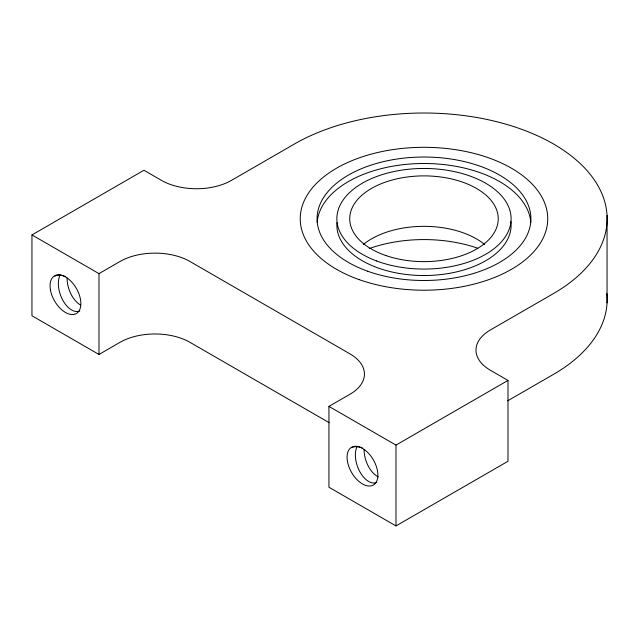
<?xml version="1.0" encoding="UTF-8"?>
<svg xmlns="http://www.w3.org/2000/svg" width="639" height="639" viewBox="0 0 639 639"><rect width="100%" height="100%" fill="white"/><g stroke="black" fill="none" stroke-linecap="round" stroke-linejoin="round"><path stroke-width="0.96" d="M31.95 234.928L143.959 170.254L161.459 180.366A49.499 28.579 0 0 0 231.47 180.366L294.475 143.983A183.153 105.747 0 0 1 553.494 143.991A183.153 105.747 0 0 1 553.494 293.533L490.488 329.908A49.499 28.579 0 0 0 490.488 370.324L507.989 380.429L507.989 461.262L395.98 525.929L328.941 487.23L328.941 406.396L349.94 394.271A49.499 28.579 0 0 0 349.94 353.854L189.999 261.503A49.499 28.579 0 0 0 119.988 261.503L98.989 273.628L31.95 234.928L31.95 315.762L98.989 354.469L119.988 342.344A49.499 28.579 0 0 1 189.999 342.344L329.197 422.706M328.941 406.396L395.98 445.095L507.989 380.429M507.749 400.781L553.494 374.366A183.153 105.747 0 0 0 606.826 293.429M607.05 215.439L607.05 302.918M395.98 445.095L395.98 525.929M98.989 273.628L98.989 354.469M369.222 248.579A103.957 60.018 0 0 1 477.852 248.267M363.248 244.537A74.252 42.869 0 0 1 484.745 244.561M317.176 222.316A106.921 61.735 0 0 1 423.984 163.496A106.921 61.735 0 0 1 530.785 222.316M510.873 221.517A87.12 50.297 0 0 1 424.943 275.521A87.12 50.297 0 0 1 336.977 222.62M376.818 482.445A21.534 12.309 70.1 0 1 359.749 471.574A21.534 12.309 70.1 0 1 357.209 446.334M378.328 476.91A21.534 12.309 70.1 0 1 364.118 449.536M351.817 447.707A21.534 12.309 49.9 0 1 362.648 448.131M79.803 310.969A21.534 12.309 70.1 0 1 62.742 300.098A21.534 12.309 70.1 0 1 60.202 274.858M80.458 304.987A21.534 12.309 70.1 0 1 67.103 278.061M54.81 276.232A21.534 12.309 49.9 0 1 65.633 276.655M359.102 279.602A123.75 71.448 0 0 0 547.687 220.782A123.75 71.448 0 0 0 365.165 155.9A123.75 71.448 0 0 0 359.102 279.602M347.472 461.574A21.782 12.572 60 0 0 373.016 485.217A21.782 12.572 60 0 0 366.922 451.709A21.782 12.572 60 0 0 347.472 461.574M50.465 290.098A21.782 12.572 60 0 0 76.001 313.741A21.782 12.572 60 0 0 69.915 280.233A21.782 12.572 60 0 0 50.465 290.098M367.641 271.224A106.921 61.735 0 0 0 530.857 220.695A106.921 61.735 0 0 0 373.456 164.351A106.921 61.735 0 0 0 367.641 271.224M385.836 255.536A74.252 42.869 0 0 0 498.228 219.449A74.252 42.869 0 0 0 387.889 181.292A74.252 42.869 0 0 0 385.836 255.536M376.571 260.96A87.12 50.297 0 0 0 510.992 221.366A87.12 50.297 0 0 0 384.39 173.952A87.12 50.297 0 0 0 376.571 260.96"/></g></svg>
